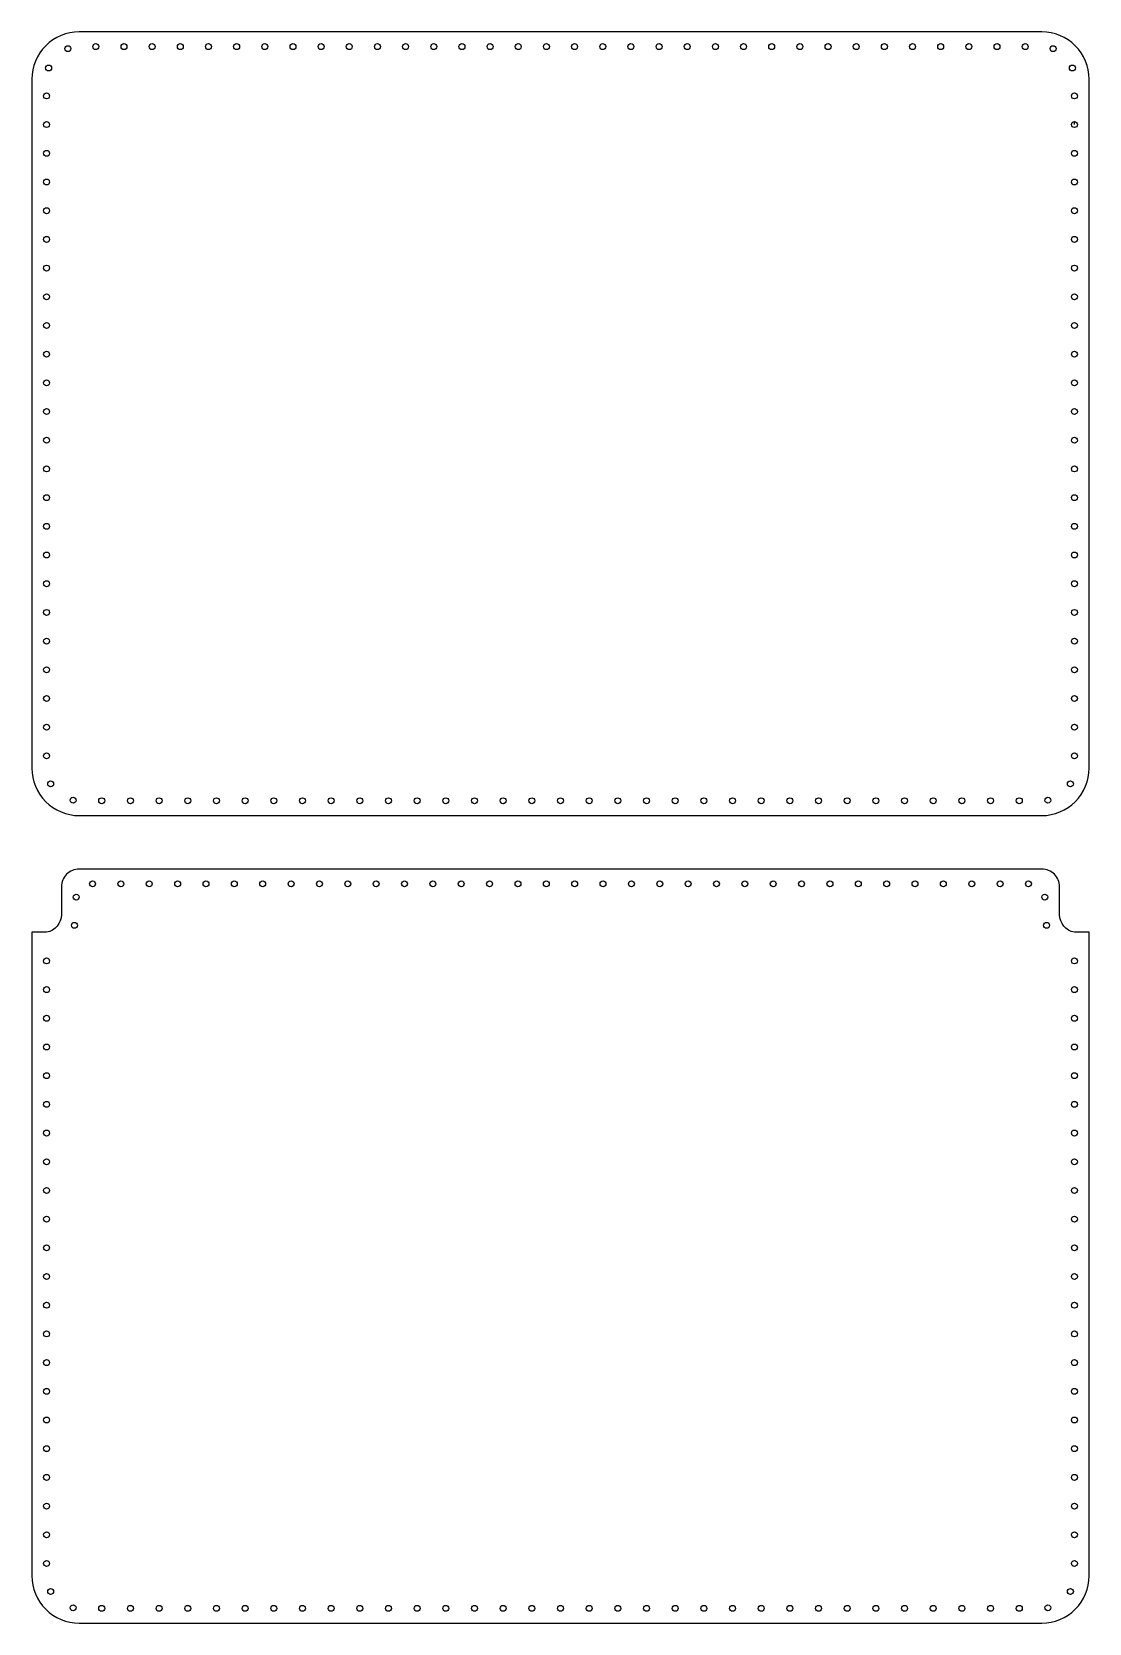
# Model space of a CAD drawing. Header units: millimetres. Extents: x 1045 to 1313, y 2579 to 2982.
import ezdxf

# ---------------------------------------------------------------- set-up
doc = ezdxf.new("R2010")
doc.units = ezdxf.units.MM

# ---------------------------------------------------------------- blocks, each defined once
blk = doc.blocks.new('*U1')
blk.add_circle((0, 0), 0.75)
blk = doc.blocks.new('*U2')
at = {"color": 0, "linetype": 'ByBlock', "lineweight": -2, "transparency": 16777216}
for p, rotation in [((1048.33, 2958.7), 90.00000000000011), ((1308.83, 2958.7), 270), ((1048.33, 2951.43), 90.00000000000011), ((1308.83, 2951.43), 270), ((1048.33, 2944.16), 90.00000000000011), ((1308.83, 2944.16), 270), ((1048.33, 2936.89), 90.00000000000011), ((1308.83, 2936.89), 270), ((1048.33, 2929.63), 90.00000000000011), ((1308.83, 2929.63), 270), ((1048.33, 2922.36), 90.00000000000011), ((1308.83, 2922.36), 270), ((1048.33, 2915.09), 90.00000000000011), ((1308.83, 2915.09), 270), ((1048.33, 2907.83), 90.00000000000011), ((1308.83, 2907.83), 270), ((1048.33, 2900.56), 90.00000000000011), ((1308.83, 2900.56), 270), ((1048.33, 2893.29), 90.00000000000011), ((1308.83, 2893.29), 270), ((1048.33, 2886.02), 90.00000000000011), ((1308.83, 2886.02), 270), ((1048.33, 2878.76), 90.00000000000011), ((1308.83, 2878.76), 270), ((1048.33, 2871.49), 90.00000000000011), ((1308.83, 2871.49), 270), ((1048.33, 2864.22), 90.00000000000011), ((1308.83, 2864.22), 270), ((1048.33, 2856.95), 90.00000000000011), ((1308.83, 2856.95), 270), ((1048.33, 2849.69), 90.00000000000011), ((1308.83, 2849.69), 270), ((1048.33, 2842.42), 90.00000000000011), ((1308.83, 2842.42), 270), ((1048.33, 2835.15), 90.00000000000011), ((1308.83, 2835.15), 270), ((1048.33, 2827.88), 90.00000000000011), ((1308.83, 2827.88), 270), ((1048.33, 2820.62), 90.00000000000011), ((1308.83, 2820.62), 270), ((1048.33, 2813.35), 90.00000000000011), ((1308.83, 2813.35), 270), ((1048.33, 2806.08), 90.00000000000011), ((1308.83, 2806.08), 270), ((1048.33, 2798.82), 90.00000000000011), ((1308.83, 2798.82), 270), ((1049.35, 2791.72), 118.8060316994099), ((1307.81, 2791.72), 241.1939683005898), ((1055.04, 2787.59), 169.2769767436923), ((1062.3, 2787.45), 180), ((1069.57, 2787.45), 180), ((1076.84, 2787.45), 180), ((1084.1, 2787.45), 180), ((1091.37, 2787.45), 180), ((1098.64, 2787.45), 180), ((1105.91, 2787.45), 180), ((1113.17, 2787.45), 180), ((1120.44, 2787.45), 180), ((1127.71, 2787.45), 180), ((1134.98, 2787.45), 180), ((1142.24, 2787.45), 180), ((1149.51, 2787.45), 180), ((1156.78, 2787.45), 180), ((1164.04, 2787.45), 180), ((1171.31, 2787.45), 180), ((1178.58, 2787.45), 180), ((1185.85, 2787.45), 180), ((1193.11, 2787.45), 180), ((1200.38, 2787.45), 180), ((1207.65, 2787.45), 180), ((1214.92, 2787.45), 180), ((1222.18, 2787.45), 180), ((1229.45, 2787.45), 180), ((1236.72, 2787.45), 180), ((1243.98, 2787.45), 180), ((1251.25, 2787.45), 180), ((1258.52, 2787.45), 180), ((1265.79, 2787.45), 180), ((1273.05, 2787.45), 180), ((1280.32, 2787.45), 180), ((1287.59, 2787.45), 180), ((1294.86, 2787.45), 180), ((1302.11, 2787.59), 190.7230232563076)]:
    blk.add_blockref('*U1', p, dxfattribs=dict(at, rotation=rotation))
blk = doc.blocks.new('*U8')
blk.add_circle((0, 0), 0.75)
blk = doc.blocks.new('*U9')
at = {"color": 0, "linetype": 'ByBlock', "lineweight": -2, "transparency": 16777216}
for p, rotation in [((1059.97, 2766.41), 180), ((1067.16, 2766.41), 180), ((1074.35, 2766.41), 180), ((1081.54, 2766.41), 180), ((1088.72, 2766.41), 180), ((1095.91, 2766.41), 180), ((1103.1, 2766.41), 180), ((1110.29, 2766.41), 180), ((1117.48, 2766.41), 180), ((1124.67, 2766.41), 180), ((1131.85, 2766.41), 180), ((1139.04, 2766.41), 180), ((1146.23, 2766.41), 180), ((1153.42, 2766.41), 180), ((1160.61, 2766.41), 180), ((1167.8, 2766.41), 180), ((1174.98, 2766.41), 180), ((1182.17, 2766.41), 180), ((1189.36, 2766.41), 180), ((1196.55, 2766.41), 180), ((1203.74, 2766.41), 180), ((1210.93, 2766.41), 180), ((1218.12, 2766.41), 180), ((1225.3, 2766.41), 180), ((1232.49, 2766.41), 180), ((1239.68, 2766.41), 180), ((1246.87, 2766.41), 180), ((1254.06, 2766.41), 180), ((1261.25, 2766.41), 180), ((1268.43, 2766.41), 180), ((1275.62, 2766.41), 180), ((1282.81, 2766.41), 180), ((1290, 2766.41), 180), ((1297.19, 2766.41), 180), ((1055.83, 2763.04), 270), ((1301.33, 2763.04), 90.00000000000186), ((1055.38, 2755.9), 250.9395362218516), ((1301.78, 2755.9), 109.0604637781448)]:
    blk.add_blockref('*U8', p, dxfattribs=dict(at, rotation=rotation))
blk = doc.blocks.new('*U10')
blk.add_circle((0, 0), 0.75)
blk = doc.blocks.new('*U11')
at = {"color": 0, "linetype": 'ByBlock', "lineweight": -2, "transparency": 16777216}
for p, rotation in [((1053.72, 2977.94), 200.2493060005956), ((1060.8, 2978.45), 180), ((1067.94, 2978.45), 180), ((1075.08, 2978.45), 180), ((1082.22, 2978.45), 180), ((1089.35, 2978.45), 180), ((1096.49, 2978.45), 180), ((1103.63, 2978.45), 180), ((1110.77, 2978.45), 180), ((1117.91, 2978.45), 180), ((1125.04, 2978.45), 180), ((1132.18, 2978.45), 180), ((1139.32, 2978.45), 180), ((1146.46, 2978.45), 180), ((1153.6, 2978.45), 180), ((1160.73, 2978.45), 180), ((1167.87, 2978.45), 180), ((1175.01, 2978.45), 180), ((1182.15, 2978.45), 180), ((1189.29, 2978.45), 180), ((1196.42, 2978.45), 180), ((1203.56, 2978.45), 180), ((1210.7, 2978.45), 180), ((1217.84, 2978.45), 180), ((1224.98, 2978.45), 180), ((1232.11, 2978.45), 180), ((1239.25, 2978.45), 180), ((1246.39, 2978.45), 180), ((1253.53, 2978.45), 180), ((1260.67, 2978.45), 180), ((1267.8, 2978.45), 180), ((1274.94, 2978.45), 180), ((1282.08, 2978.45), 180), ((1289.22, 2978.45), 180), ((1296.36, 2978.45), 180), ((1303.43, 2977.94), 159.7506939994042), ((1048.84, 2973.04), 249.822583057572), ((1308.32, 2973.04), 110.1774169424278), ((1048.33, 2965.96), 269.9999999999999), ((1308.83, 2965.96), 90)]:
    blk.add_blockref('*U10', p, dxfattribs=dict(at, rotation=rotation))

msp = doc.modelspace()

# ---------------------------------------------------------------- linework, layer by layer
for p, q in [((1308.83, 2958.7), (1308.83, 2959.45)), ((1305.11, 2760.4), (1305.08, 2760.4))]:
    msp.add_line(p, q)
for points in [[(1056.58, 2982.2, 0.414214), (1044.58, 2970.2), (1044.58, 2795.7, 0.414214), (1056.58, 2783.7), (1300.58, 2783.7, 0.414214), (1312.58, 2795.7), (1312.58, 2970.2, 0.414214), (1300.58, 2982.2)], [(1044.58, 2591.16, 0.414214), (1056.58, 2579.16), (1300.58, 2579.16, 0.414214), (1312.58, 2591.16), (1312.58, 2754.16), (1308.83, 2754.16, -0.365977), (1305.08, 2758.6), (1305.08, 2765.66, 0.414214), (1300.58, 2770.16), (1056.58, 2770.16, 0.414214), (1052.08, 2765.66), (1052.08, 2758.6, -0.365977), (1048.33, 2754.16), (1044.58, 2754.16)]]:
    msp.add_lwpolyline(points, format="xyb", close=True)
for centre in [(1048.33, 2746.89), (1308.83, 2746.89), (1048.33, 2739.62), (1308.83, 2739.62), (1048.33, 2732.36), (1308.83, 2732.36), (1048.33, 2725.09), (1308.83, 2725.09), (1048.33, 2717.82), (1308.83, 2717.82), (1048.33, 2710.56), (1308.83, 2710.56), (1048.33, 2703.29), (1308.83, 2703.29), (1048.33, 2696.02), (1308.83, 2696.02), (1048.33, 2688.75), (1308.83, 2688.75), (1048.33, 2681.49), (1308.83, 2681.49), (1048.33, 2674.22), (1308.83, 2674.22), (1048.33, 2666.95), (1308.83, 2666.95), (1048.33, 2659.68), (1308.83, 2659.68), (1048.33, 2652.42), (1308.83, 2652.42), (1048.33, 2645.15), (1308.83, 2645.15), (1048.33, 2637.88), (1308.83, 2637.88), (1048.33, 2630.61), (1308.83, 2630.61), (1048.33, 2623.35), (1308.83, 2623.35), (1048.33, 2616.08), (1308.83, 2616.08), (1048.33, 2608.81), (1308.83, 2608.81), (1048.33, 2601.55), (1308.83, 2601.55), (1048.33, 2594.28), (1308.83, 2594.28), (1049.35, 2587.18), (1307.81, 2587.18), (1055.04, 2583.05), (1062.3, 2582.91), (1069.57, 2582.91), (1076.84, 2582.91), (1084.1, 2582.91), (1091.37, 2582.91), (1098.64, 2582.91), (1105.91, 2582.91), (1113.17, 2582.91), (1120.44, 2582.91), (1127.71, 2582.91), (1134.98, 2582.91), (1142.24, 2582.91), (1149.51, 2582.91), (1156.78, 2582.91), (1164.04, 2582.91), (1171.31, 2582.91), (1178.58, 2582.91), (1185.85, 2582.91), (1193.11, 2582.91), (1200.38, 2582.91), (1207.65, 2582.91), (1214.92, 2582.91), (1222.18, 2582.91), (1229.45, 2582.91), (1236.72, 2582.91), (1243.98, 2582.91), (1251.25, 2582.91), (1258.52, 2582.91), (1265.79, 2582.91), (1273.05, 2582.91), (1280.32, 2582.91), (1287.59, 2582.91), (1294.86, 2582.91), (1302.11, 2583.05)]:
    msp.add_circle(centre, 0.75)

# ---------------------------------------------------------------- block references
for name in ['*U11', '*U2', '*U9']:
    msp.add_blockref(name, (0, 0))

doc.saveas('drawing.dxf')
